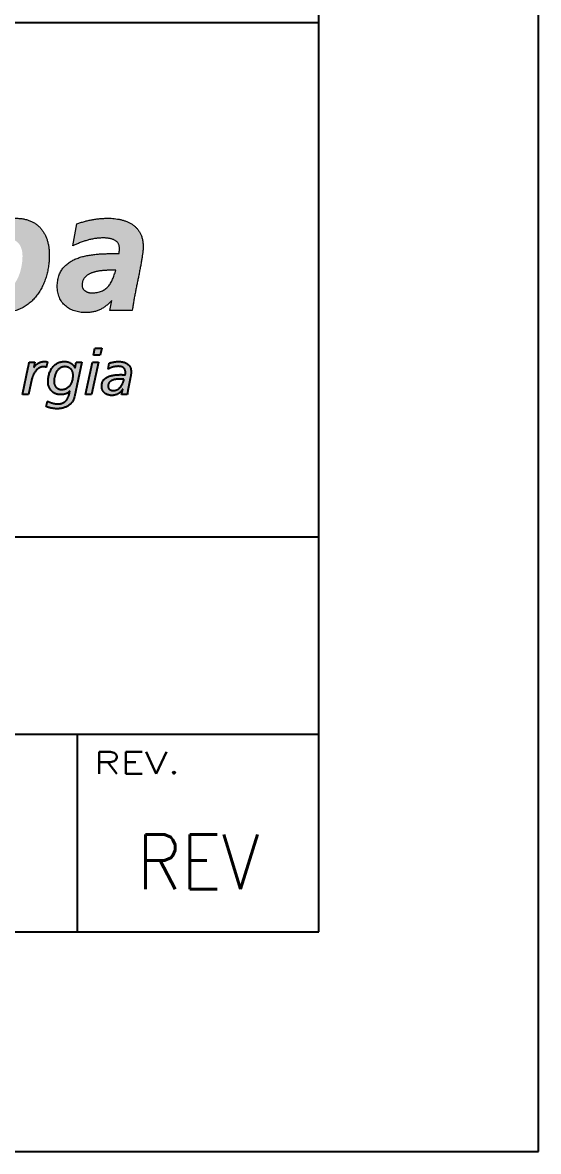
# Model space of a CAD drawing. Header units: millimetres. Extents: x 0 to 420, y 0 to 297.
# Drawn here: x 396.5 to 420, y 0 to 51.4 of the extents above; entities that cross this region are included whole.
import ezdxf
from ezdxf.enums import TextEntityAlignment as Align

# ---------------------------------------------------------------- set-up
doc = ezdxf.new("R2010")
doc.units = ezdxf.units.MM
doc.layers.add('1', color=7, linetype='Continuous')
doc.styles.add('R100', font='romans', dxfattribs={"width": 1.5, "height": 100})
doc.styles.add('R2_5', font='romans.shx', dxfattribs={"width": 0.9, "height": 2.5})
doc.styles.add('ROMANS', font='romans.shx')

msp = doc.modelspace()

# ---------------------------------------------------------------- hatches: boundary and pattern name
at = {"layer": '1', "linetype": 'Continuous', "lineweight": 0}
h = msp.add_hatch(color=156, dxfattribs=at)
h.dxf.hatch_style = 1
edge = h.paths.add_edge_path(flags=16)
edge.add_spline(control_points=[(395.874, 41.577), (395.823, 41.576), (395.733, 41.574), (395.61, 41.541), (395.505, 41.496), (395.407, 41.434), (395.316, 41.358), (395.232, 41.27), (395.155, 41.171), (395.085, 41.063), (395.023, 40.946), (394.968, 40.823), (394.921, 40.695), (394.883, 40.564), (394.852, 40.43), (394.83, 40.296), (394.816, 40.162), (394.812, 40.042), (394.814, 39.938), (394.82, 39.849), (394.831, 39.764), (394.845, 39.684), (394.865, 39.608), (394.889, 39.536), (394.918, 39.47), (394.952, 39.41), (394.991, 39.355), (395.035, 39.307), (395.085, 39.265), (395.141, 39.23), (395.203, 39.202), (395.27, 39.182), (395.343, 39.17), (395.441, 39.165), (395.56, 39.175), (395.692, 39.208), (395.813, 39.261), (395.922, 39.331), (396.02, 39.417), (396.108, 39.516), (396.185, 39.627), (396.253, 39.746), (396.311, 39.873), (396.361, 40.005), (396.402, 40.14), (396.434, 40.277), (396.459, 40.413), (396.477, 40.546), (396.487, 40.675), (396.491, 40.788), (396.488, 40.884), (396.48, 40.965), (396.467, 41.043), (396.448, 41.116), (396.425, 41.185), (396.396, 41.249), (396.362, 41.308), (396.323, 41.362), (396.279, 41.411), (396.23, 41.454), (396.176, 41.491), (396.117, 41.522), (396.054, 41.546), (395.973, 41.567), (395.912, 41.573), (395.874, 41.577)], knot_values=[0, 0, 0, 0, 0.153916, 0.26735, 0.380574, 0.495451, 0.613315, 0.734735, 0.86, 0.988894, 1.12107, 1.255795, 1.392362, 1.529829, 1.667334, 1.803843, 1.938417, 2.070066, 2.162599, 2.251607, 2.337075, 2.418929, 2.497279, 2.572202, 2.643979, 2.713043, 2.779829, 2.845173, 2.909902, 2.975088, 3.041826, 3.111413, 3.184967, 3.263664, 3.406112, 3.540599, 3.670737, 3.799479, 3.929001, 4.060704, 4.195201, 4.332562, 4.472234, 4.61348, 4.755197, 4.896128, 5.034824, 5.169823, 5.299517, 5.422284, 5.50713, 5.588645, 5.666947, 5.74229, 5.814809, 5.884898, 5.9529, 6.019267, 6.08457, 6.149398, 6.214481, 6.280515, 6.348284, 6.41852, 6.53158, 6.53158, 6.53158, 6.53158], degree=3, periodic=0)
edge = h.paths.add_edge_path()
edge.add_line((394.51, 38.697), (394.453, 38.78))
edge.add_line((394.453, 38.78), (394.352, 38.315))
edge.add_line((394.352, 38.315), (393.234, 38.315))
edge.add_line((393.234, 38.315), (394.491, 44.241))
edge.add_line((394.491, 44.241), (395.695, 44.241))
edge.add_spline(control_points=[(395.695, 44.241), (395.664, 44.108), (395.607, 43.859), (395.526, 43.512), (395.458, 43.214), (395.4, 42.963), (395.352, 42.755), (395.312, 42.584), (395.281, 42.449), (395.257, 42.343), (395.239, 42.265), (395.226, 42.209), (395.217, 42.174), (395.212, 42.151), (395.211, 42.144), (395.21, 42.142)], knot_values=[0, 0, 0, 0, 0.08349, 0.155702, 0.217462, 0.269577, 0.312864, 0.348122, 0.376177, 0.397826, 0.413901, 0.425191, 0.432522, 0.436693, 0.438192, 0.438192, 0.438192, 0.438192], degree=3, periodic=0)
edge.add_spline(control_points=[(395.21, 42.142), (395.226, 42.155), (395.257, 42.183), (395.307, 42.222), (395.358, 42.26), (395.411, 42.295), (395.466, 42.329), (395.523, 42.36), (395.581, 42.389), (395.641, 42.416), (395.703, 42.44), (395.766, 42.461), (395.832, 42.479), (395.898, 42.494), (395.967, 42.506), (396.038, 42.515), (396.11, 42.52), (396.221, 42.523), (396.368, 42.516), (396.544, 42.493), (396.708, 42.453), (396.859, 42.398), (396.998, 42.33), (397.124, 42.247), (397.238, 42.152), (397.339, 42.045), (397.428, 41.926), (397.504, 41.797), (397.569, 41.658), (397.622, 41.509), (397.662, 41.352), (397.691, 41.188), (397.708, 41.016), (397.714, 40.82), (397.706, 40.602), (397.682, 40.365), (397.641, 40.13), (397.583, 39.899), (397.509, 39.675), (397.418, 39.458), (397.311, 39.252), (397.186, 39.058), (397.045, 38.879), (396.886, 38.716), (396.71, 38.573), (396.517, 38.45), (396.306, 38.351), (396.077, 38.278), (395.832, 38.233), (395.629, 38.222), (395.478, 38.224), (395.386, 38.227), (395.299, 38.234), (395.216, 38.244), (395.138, 38.258), (395.064, 38.276), (394.993, 38.299), (394.926, 38.327), (394.861, 38.36), (394.799, 38.4), (394.738, 38.445), (394.679, 38.498), (394.622, 38.557), (394.565, 38.624), (394.529, 38.672), (394.51, 38.697)], knot_values=[0.000008, 0.000008, 0.000008, 0.000008, 0.012795, 0.025652, 0.038564, 0.051551, 0.064596, 0.077732, 0.090954, 0.104291, 0.117738, 0.131335, 0.145095, 0.159049, 0.173211, 0.187634, 0.202328, 0.217341, 0.255614, 0.291617, 0.325676, 0.358159, 0.389429, 0.419862, 0.44982, 0.479644, 0.509638, 0.540062, 0.57115, 0.603066, 0.635958, 0.669925, 0.705036, 0.741327, 0.789447, 0.837844, 0.886326, 0.934695, 0.982808, 1.03052, 1.077758, 1.124504, 1.170809, 1.216818, 1.262775, 1.309039, 1.356086, 1.40449, 1.454931, 1.508136, 1.528027, 1.546779, 1.564514, 1.581342, 1.597411, 1.612861, 1.627876, 1.642635, 1.657368, 1.672273, 1.687587, 1.703512, 1.720272, 1.738057, 1.757054, 1.757054, 1.757054, 1.757054], degree=3, periodic=0)
h = msp.add_hatch(color=156, dxfattribs=at)
h.dxf.hatch_style = 1
edge = h.paths.add_edge_path()
edge.add_spline(control_points=[(400.888, 40.91), (400.889, 40.916), (400.891, 40.927), (400.894, 40.943), (400.896, 40.96), (400.898, 40.977), (400.899, 40.993), (400.901, 41.01), (400.902, 41.027), (400.903, 41.044), (400.903, 41.061), (400.904, 41.077), (400.904, 41.094), (400.904, 41.111), (400.904, 41.128), (400.904, 41.145), (400.904, 41.161), (400.905, 41.192), (400.902, 41.236), (400.89, 41.291), (400.871, 41.341), (400.845, 41.386), (400.812, 41.427), (400.774, 41.464), (400.73, 41.496), (400.682, 41.524), (400.629, 41.549), (400.572, 41.569), (400.513, 41.587), (400.45, 41.6), (400.385, 41.611), (400.318, 41.618), (400.25, 41.622), (400.172, 41.624), (400.086, 41.622), (399.992, 41.617), (399.899, 41.609), (399.809, 41.598), (399.72, 41.584), (399.633, 41.567), (399.547, 41.548), (399.461, 41.525), (399.376, 41.5), (399.292, 41.473), (399.208, 41.443), (399.124, 41.411), (399.04, 41.377), (398.955, 41.341), (398.899, 41.316), (398.87, 41.303)], knot_values=[0, 0, 0, 0, 0.016728, 0.033498, 0.050255, 0.067054, 0.083819, 0.10062, 0.117424, 0.134236, 0.151037, 0.167834, 0.184627, 0.201477, 0.218248, 0.235038, 0.25179, 0.268561, 0.327515, 0.382898, 0.435923, 0.487846, 0.539688, 0.592325, 0.646364, 0.702245, 0.760215, 0.820274, 0.882441, 0.946526, 1.012341, 1.079598, 1.14798, 1.21713, 1.313471, 1.407657, 1.500036, 1.590934, 1.680712, 1.769643, 1.858064, 1.946182, 2.03442, 2.122916, 2.211985, 2.301816, 2.392681, 2.484771, 2.57828, 2.57828, 2.57828, 2.57828], degree=3, periodic=0)
edge.add_line((398.87, 41.303), (398.784, 41.263))
edge.add_line((398.784, 41.263), (398.962, 42.265))
edge.add_spline(control_points=[(398.962, 42.265), (398.991, 42.275), (399.049, 42.295), (399.136, 42.323), (399.223, 42.35), (399.31, 42.375), (399.396, 42.397), (399.483, 42.419), (399.57, 42.438), (399.657, 42.455), (399.744, 42.471), (399.832, 42.484), (399.921, 42.495), (400.01, 42.505), (400.099, 42.512), (400.19, 42.518), (400.282, 42.521), (400.393, 42.522), (400.525, 42.519), (400.674, 42.508), (400.821, 42.489), (400.965, 42.461), (401.104, 42.423), (401.238, 42.376), (401.365, 42.318), (401.484, 42.249), (401.593, 42.168), (401.692, 42.074), (401.779, 41.968), (401.853, 41.847), (401.912, 41.712), (401.956, 41.563), (401.982, 41.399), (401.989, 41.266), (401.987, 41.168), (401.983, 41.108), (401.978, 41.042), (401.97, 40.972), (401.961, 40.897), (401.95, 40.818), (401.938, 40.735), (401.924, 40.649), (401.909, 40.559), (401.892, 40.467), (401.875, 40.372), (401.857, 40.275), (401.838, 40.176), (401.819, 40.076), (401.799, 39.974), (401.779, 39.875), (401.759, 39.777), (401.74, 39.681), (401.72, 39.584), (401.7, 39.487), (401.68, 39.39), (401.66, 39.292), (401.641, 39.195), (401.622, 39.097), (401.603, 38.999), (401.585, 38.901), (401.567, 38.803), (401.551, 38.705), (401.535, 38.607), (401.52, 38.51), (401.511, 38.445), (401.506, 38.412)], knot_values=[0, 0, 0, 0, 0.092402, 0.183966, 0.274737, 0.364914, 0.454487, 0.543674, 0.632592, 0.721354, 0.810037, 0.898906, 0.98801, 1.077559, 1.167622, 1.258393, 1.35003, 1.442664, 1.593355, 1.743379, 1.891997, 2.038629, 2.182809, 2.32442, 2.463455, 2.60034, 2.735778, 2.870995, 3.00762, 3.147636, 3.29347, 3.447698, 3.612988, 3.791997, 3.846524, 3.90675, 3.972416, 4.043179, 4.118733, 4.19867, 4.28268, 4.370365, 4.461439, 4.555468, 4.652118, 4.750957, 4.851709, 4.953917, 5.057245, 5.161317, 5.258909, 5.356988, 5.455565, 5.554495, 5.653733, 5.753243, 5.852883, 5.952641, 6.052361, 6.152052, 6.251569, 6.350896, 6.449914, 6.548604, 6.646848, 6.646848, 6.646848, 6.646848], degree=3, periodic=0)
edge.add_line((401.506, 38.412), (401.494, 38.315))
edge.add_line((401.494, 38.315), (400.474, 38.315))
edge.add_line((400.474, 38.315), (400.555, 38.771))
edge.add_spline(control_points=[(400.555, 38.771), (400.535, 38.75), (400.496, 38.708), (400.434, 38.648), (400.372, 38.592), (400.309, 38.539), (400.244, 38.49), (400.177, 38.445), (400.109, 38.403), (400.038, 38.366), (399.965, 38.333), (399.889, 38.304), (399.81, 38.279), (399.729, 38.259), (399.645, 38.243), (399.557, 38.231), (399.465, 38.224), (399.357, 38.222), (399.235, 38.226), (399.102, 38.241), (398.975, 38.265), (398.854, 38.299), (398.74, 38.343), (398.632, 38.396), (398.533, 38.459), (398.441, 38.531), (398.359, 38.613), (398.286, 38.703), (398.222, 38.802), (398.169, 38.911), (398.127, 39.028), (398.097, 39.154), (398.078, 39.288), (398.071, 39.463), (398.085, 39.667), (398.136, 39.888), (398.218, 40.082), (398.328, 40.25), (398.463, 40.393), (398.617, 40.513), (398.789, 40.613), (398.974, 40.695), (399.17, 40.76), (399.374, 40.811), (399.582, 40.849), (399.791, 40.876), (399.998, 40.894), (400.2, 40.905), (400.333, 40.908), (400.398, 40.909)], knot_values=[0, 0, 0, 0, 0.087342, 0.172808, 0.256619, 0.339007, 0.420243, 0.500656, 0.580604, 0.660412, 0.740531, 0.821374, 0.90341, 0.987081, 1.072862, 1.161231, 1.252652, 1.347535, 1.485452, 1.618914, 1.748259, 1.873756, 1.995961, 2.115305, 2.232518, 2.348305, 2.463623, 2.579382, 2.69668, 2.816609, 2.940411, 3.069169, 3.20408, 3.346231, 3.593108, 3.816538, 4.023687, 4.221392, 4.415356, 4.609911, 4.807667, 5.009884, 5.216436, 5.426501, 5.638423, 5.85011, 6.059075, 6.262669, 6.457946, 6.457946, 6.457946, 6.457946], degree=3, periodic=0)
edge.add_line((400.398, 40.909), (400.582, 40.91))
edge.add_line((400.582, 40.91), (400.888, 40.91))
edge = h.paths.add_edge_path(flags=16)
edge.add_spline(control_points=[(400.467, 40.151), (400.451, 40.15), (400.419, 40.15), (400.37, 40.149), (400.32, 40.148), (400.268, 40.146), (400.216, 40.143), (400.163, 40.139), (400.109, 40.134), (400.056, 40.127), (400.002, 40.12), (399.948, 40.112), (399.894, 40.102), (399.841, 40.09), (399.789, 40.078), (399.737, 40.063), (399.687, 40.047), (399.654, 40.035), (399.638, 40.029)], knot_values=[0, 0, 0, 0, 0.047486, 0.096489, 0.146825, 0.19831, 0.25077, 0.303985, 0.357789, 0.412011, 0.466519, 0.52109, 0.575623, 0.629911, 0.683903, 0.737393, 0.790315, 0.842522, 0.842522, 0.842522, 0.842522], degree=3, periodic=0)
edge.add_spline(control_points=[(399.638, 40.029), (399.622, 40.023), (399.591, 40.01), (399.546, 39.989), (399.503, 39.966), (399.462, 39.942), (399.424, 39.915), (399.388, 39.886), (399.355, 39.855), (399.325, 39.822), (399.298, 39.786), (399.274, 39.748), (399.253, 39.708), (399.235, 39.665), (399.222, 39.619), (399.212, 39.571), (399.206, 39.519), (399.204, 39.471), (399.206, 39.427), (399.213, 39.389), (399.224, 39.354), (399.24, 39.321), (399.259, 39.29), (399.282, 39.261), (399.308, 39.235), (399.338, 39.212), (399.37, 39.191), (399.405, 39.173), (399.443, 39.157), (399.482, 39.144), (399.524, 39.134), (399.567, 39.127), (399.612, 39.122), (399.683, 39.12), (399.777, 39.125), (399.891, 39.139), (399.995, 39.163), (400.09, 39.197), (400.178, 39.239), (400.257, 39.289), (400.329, 39.347), (400.394, 39.413), (400.453, 39.486), (400.506, 39.565), (400.554, 39.65), (400.598, 39.74), (400.637, 39.836), (400.673, 39.937), (400.695, 40.006), (400.705, 40.041)], knot_values=[0, 0, 0, 0, 0.05072, 0.1003, 0.148861, 0.196375, 0.24303, 0.288848, 0.33406, 0.378821, 0.423504, 0.468321, 0.513663, 0.559877, 0.607432, 0.656655, 0.708047, 0.761981, 0.801673, 0.83982, 0.876843, 0.913301, 0.949502, 0.985904, 1.022755, 1.060331, 1.0987, 1.13813, 1.178581, 1.220207, 1.262865, 1.306667, 1.351544, 1.397466, 1.520331, 1.63421, 1.740554, 1.840964, 1.937018, 2.03031, 2.122266, 2.214206, 2.30719, 2.402116, 2.499562, 2.600028, 2.703655, 2.810648, 2.92091, 2.92091, 2.92091, 2.92091], degree=3, periodic=0)
edge.add_line((400.705, 40.041), (400.737, 40.151))
edge.add_line((400.737, 40.151), (400.467, 40.151))
h = msp.add_hatch(color=256, dxfattribs=at)
h.dxf.hatch_style = 1
h.paths.add_polyline_path([(400.099, 36.597), (399.793, 36.597), (399.729, 36.29), (400.036, 36.29)])
h.paths.add_polyline_path([(399.361, 34.484), (399.633, 34.484), (399.946, 35.96), (399.674, 35.96)])
h = msp.add_hatch(color=256, dxfattribs=at)
h.dxf.hatch_style = 1
edge = h.paths.add_edge_path()
edge.add_line((396.921, 35.21), (396.93, 35.246))
edge.add_spline(control_points=[(396.93, 35.246), (396.933, 35.26), (396.941, 35.287), (396.956, 35.33), (396.974, 35.374), (396.995, 35.419), (397.019, 35.464), (397.047, 35.509), (397.078, 35.553), (397.113, 35.594), (397.151, 35.633), (397.193, 35.668), (397.239, 35.699), (397.288, 35.724), (397.342, 35.743), (397.399, 35.755), (397.44, 35.758), (397.464, 35.757), (397.468, 35.757), (397.473, 35.756), (397.479, 35.756), (397.485, 35.755), (397.491, 35.754), (397.498, 35.752), (397.506, 35.75), (397.513, 35.749), (397.521, 35.746), (397.53, 35.744), (397.538, 35.741), (397.547, 35.739), (397.556, 35.735), (397.566, 35.732), (397.572, 35.73), (397.575, 35.728)], knot_values=[0, 0, 0, 0, 0.008402, 0.017517, 0.027211, 0.037371, 0.047881, 0.058638, 0.069555, 0.080562, 0.091614, 0.102696, 0.113828, 0.125074, 0.136537, 0.148377, 0.160803, 0.161622, 0.162557, 0.163598, 0.164742, 0.165977, 0.167318, 0.168744, 0.170267, 0.17186, 0.173546, 0.175302, 0.177146, 0.179047, 0.181023, 0.18306, 0.185169, 0.185169, 0.185169, 0.185169], degree=3, periodic=0)
edge.add_line((397.575, 35.728), (397.636, 35.969))
edge.add_line((397.636, 35.969), (397.626, 35.972))
edge.add_spline(control_points=[(397.626, 35.972), (397.623, 35.973), (397.617, 35.976), (397.608, 35.979), (397.598, 35.981), (397.589, 35.984), (397.581, 35.986), (397.572, 35.988), (397.564, 35.989), (397.556, 35.991), (397.549, 35.992), (397.542, 35.993), (397.535, 35.994), (397.528, 35.994), (397.522, 35.994), (397.517, 35.995), (397.498, 35.995), (397.465, 35.994), (397.42, 35.989), (397.377, 35.982), (397.337, 35.973), (397.298, 35.961), (397.262, 35.947), (397.228, 35.931), (397.196, 35.913), (397.166, 35.893), (397.137, 35.872), (397.111, 35.85), (397.087, 35.827), (397.064, 35.802), (397.044, 35.777), (397.025, 35.752), (397.014, 35.734), (397.008, 35.726)], knot_values=[0, 0, 0, 0, 0.002054, 0.004059, 0.005996, 0.00788, 0.0097, 0.011458, 0.013143, 0.01477, 0.016311, 0.017785, 0.01917, 0.020482, 0.021701, 0.022836, 0.023871, 0.033467, 0.042636, 0.051431, 0.059884, 0.068043, 0.07594, 0.083606, 0.091071, 0.098359, 0.105488, 0.112474, 0.119321, 0.12604, 0.132626, 0.139081, 0.145401, 0.145401, 0.145401, 0.145401], degree=3, periodic=0)
edge.add_line((397.008, 35.726), (397.002, 35.726))
edge.add_line((397.002, 35.726), (397.049, 35.96))
edge.add_line((397.049, 35.96), (396.794, 35.96))
edge.add_line((396.794, 35.96), (396.791, 35.944))
edge.add_spline(control_points=[(396.791, 35.944), (396.791, 35.938), (396.789, 35.928), (396.787, 35.912), (396.784, 35.897), (396.782, 35.881), (396.779, 35.866), (396.776, 35.852), (396.774, 35.837), (396.771, 35.823), (396.768, 35.81), (396.765, 35.796), (396.763, 35.783), (396.76, 35.77), (396.758, 35.758), (396.755, 35.746), (396.754, 35.738), (396.753, 35.734)], knot_values=[0, 0, 0, 0, 0.003283, 0.006519, 0.009715, 0.012855, 0.015946, 0.01898, 0.021963, 0.024879, 0.027731, 0.030513, 0.03323, 0.035868, 0.038433, 0.040917, 0.043325, 0.043325, 0.043325, 0.043325], degree=3, periodic=0)
edge.add_line((396.753, 35.734), (396.496, 34.484))
edge.add_line((396.496, 34.484), (396.768, 34.484))
edge.add_line((396.768, 34.484), (396.921, 35.21))
h = msp.add_hatch(color=256, dxfattribs=at)
h.dxf.hatch_style = 1
edge = h.paths.add_edge_path()
edge.add_line((399.19, 35.96), (398.939, 35.96))
edge.add_line((398.939, 35.96), (398.886, 35.699))
edge.add_line((398.886, 35.699), (398.881, 35.699))
edge.add_line((398.881, 35.699), (398.864, 35.737))
edge.add_spline(control_points=[(398.864, 35.737), (398.857, 35.749), (398.845, 35.772), (398.823, 35.804), (398.798, 35.834), (398.772, 35.861), (398.744, 35.885), (398.714, 35.907), (398.683, 35.926), (398.65, 35.942), (398.616, 35.957), (398.581, 35.969), (398.545, 35.978), (398.509, 35.986), (398.472, 35.991), (398.435, 35.994), (398.384, 35.995), (398.319, 35.993), (398.243, 35.981), (398.17, 35.96), (398.101, 35.931), (398.035, 35.895), (397.974, 35.85), (397.917, 35.799), (397.864, 35.741), (397.817, 35.677), (397.775, 35.606), (397.739, 35.53), (397.708, 35.448), (397.684, 35.361), (397.666, 35.269), (397.656, 35.173), (397.652, 35.084), (397.655, 35.005), (397.665, 34.939), (397.68, 34.877), (397.701, 34.82), (397.727, 34.767), (397.758, 34.718), (397.792, 34.674), (397.83, 34.634), (397.871, 34.599), (397.914, 34.568), (397.96, 34.543), (398.007, 34.521), (398.055, 34.505), (398.105, 34.493), (398.154, 34.485), (398.201, 34.483), (398.246, 34.484), (398.286, 34.486), (398.324, 34.49), (398.359, 34.494), (398.392, 34.501), (398.423, 34.508), (398.452, 34.517), (398.478, 34.527), (398.504, 34.538), (398.527, 34.551), (398.549, 34.565), (398.57, 34.58), (398.59, 34.596), (398.609, 34.614), (398.626, 34.632), (398.638, 34.645), (398.643, 34.652)], knot_values=[0, 0, 0, 0, 0.00813, 0.016046, 0.023783, 0.031405, 0.038937, 0.046424, 0.053879, 0.061345, 0.068815, 0.076311, 0.083831, 0.091385, 0.098961, 0.106562, 0.114167, 0.130143, 0.145723, 0.161053, 0.17626, 0.191472, 0.206798, 0.222336, 0.238174, 0.254384, 0.271037, 0.288185, 0.305886, 0.324183, 0.343129, 0.362757, 0.383121, 0.397377, 0.410901, 0.423799, 0.436186, 0.44814, 0.459759, 0.471097, 0.482219, 0.493149, 0.50393, 0.514576, 0.525101, 0.535488, 0.545755, 0.555893, 0.565893, 0.574646, 0.58285, 0.590541, 0.59777, 0.60457, 0.611001, 0.617102, 0.622925, 0.628519, 0.633935, 0.639222, 0.644432, 0.649597, 0.654771, 0.65998, 0.665261, 0.665261, 0.665261, 0.665261], degree=3, periodic=0)
edge.add_line((398.643, 34.652), (398.649, 34.652))
edge.add_line((398.649, 34.652), (398.612, 34.492))
edge.add_line((398.612, 34.492), (398.6, 34.45))
edge.add_spline(control_points=[(398.6, 34.45), (398.596, 34.436), (398.587, 34.408), (398.571, 34.368), (398.552, 34.328), (398.531, 34.291), (398.507, 34.255), (398.48, 34.222), (398.451, 34.19), (398.418, 34.162), (398.382, 34.136), (398.343, 34.114), (398.301, 34.095), (398.255, 34.08), (398.205, 34.069), (398.152, 34.063), (398.105, 34.061), (398.066, 34.062), (398.036, 34.064), (398.006, 34.067), (397.976, 34.071), (397.945, 34.077), (397.914, 34.083), (397.883, 34.091), (397.853, 34.099), (397.822, 34.108), (397.792, 34.118), (397.763, 34.129), (397.734, 34.14), (397.705, 34.152), (397.677, 34.165), (397.651, 34.178), (397.633, 34.187), (397.624, 34.191)], knot_values=[0, 0, 0, 0, 0.008919, 0.017781, 0.02659, 0.035345, 0.044054, 0.05275, 0.061463, 0.070243, 0.079156, 0.088272, 0.097679, 0.10747, 0.117735, 0.128589, 0.140118, 0.146131, 0.152247, 0.158454, 0.164733, 0.171088, 0.177485, 0.183924, 0.190376, 0.196841, 0.203281, 0.209692, 0.216039, 0.222324, 0.228514, 0.234594, 0.240532, 0.240532, 0.240532, 0.240532], degree=3, periodic=0)
edge.add_line((397.624, 34.191), (397.564, 33.948))
edge.add_line((397.564, 33.948), (397.595, 33.934))
edge.add_spline(control_points=[(397.595, 33.934), (397.606, 33.929), (397.628, 33.92), (397.662, 33.908), (397.696, 33.897), (397.732, 33.887), (397.767, 33.879), (397.802, 33.871), (397.837, 33.864), (397.871, 33.858), (397.903, 33.854), (397.935, 33.85), (397.964, 33.846), (397.992, 33.844), (398.016, 33.842), (398.039, 33.841), (398.08, 33.841), (398.14, 33.843), (398.219, 33.851), (398.294, 33.864), (398.365, 33.882), (398.431, 33.905), (398.492, 33.932), (398.549, 33.963), (398.602, 33.998), (398.65, 34.036), (398.693, 34.078), (398.732, 34.122), (398.765, 34.169), (398.795, 34.218), (398.819, 34.269), (398.838, 34.322), (398.847, 34.358), (398.852, 34.377)], knot_values=[0, 0, 0, 0, 0.00719, 0.014508, 0.021918, 0.029355, 0.036777, 0.04412, 0.051337, 0.058345, 0.065096, 0.071525, 0.077576, 0.083171, 0.088262, 0.092774, 0.096648, 0.113548, 0.129662, 0.145057, 0.159804, 0.173958, 0.187593, 0.200766, 0.21354, 0.225968, 0.238114, 0.250018, 0.26174, 0.273318, 0.284799, 0.296223, 0.307618, 0.307618, 0.307618, 0.307618], degree=3, periodic=0)
edge.add_line((398.852, 34.377), (399.19, 35.96))
edge = h.paths.add_edge_path(flags=16)
edge.add_spline(control_points=[(398.273, 34.704), (398.288, 34.704), (398.318, 34.705), (398.363, 34.712), (398.408, 34.723), (398.453, 34.74), (398.496, 34.761), (398.538, 34.787), (398.578, 34.819), (398.616, 34.857), (398.651, 34.9), (398.683, 34.949), (398.711, 35.004), (398.735, 35.065), (398.754, 35.133), (398.769, 35.207), (398.777, 35.287), (398.78, 35.357), (398.778, 35.413), (398.774, 35.453), (398.766, 35.491), (398.756, 35.528), (398.743, 35.563), (398.726, 35.597), (398.707, 35.628), (398.685, 35.656), (398.66, 35.683), (398.633, 35.706), (398.602, 35.726), (398.569, 35.744), (398.534, 35.757), (398.495, 35.767), (398.454, 35.773), (398.407, 35.776), (398.355, 35.772), (398.301, 35.758), (398.251, 35.737), (398.204, 35.708), (398.162, 35.673), (398.124, 35.633), (398.089, 35.588), (398.058, 35.538), (398.031, 35.486), (398.007, 35.431), (397.987, 35.374), (397.971, 35.316), (397.959, 35.258), (397.95, 35.2), (397.944, 35.144), (397.942, 35.095), (397.944, 35.052), (397.947, 35.017), (397.953, 34.981), (397.962, 34.947), (397.973, 34.913), (397.987, 34.882), (398.004, 34.851), (398.023, 34.823), (398.044, 34.797), (398.069, 34.774), (398.096, 34.753), (398.126, 34.736), (398.159, 34.722), (398.194, 34.711), (398.233, 34.705), (398.259, 34.704), (398.273, 34.704)], knot_values=[0, 0, 0, 0, 0.009114, 0.018387, 0.027814, 0.037423, 0.047239, 0.057309, 0.067695, 0.078463, 0.089705, 0.10152, 0.114018, 0.127311, 0.141531, 0.15679, 0.173226, 0.19095, 0.199251, 0.20737, 0.215322, 0.22311, 0.230763, 0.238274, 0.245687, 0.25302, 0.260333, 0.267654, 0.275052, 0.282576, 0.290312, 0.298323, 0.306689, 0.315487, 0.327173, 0.338372, 0.349355, 0.360327, 0.371429, 0.382754, 0.394332, 0.406166, 0.418209, 0.430399, 0.442662, 0.454901, 0.467014, 0.478892, 0.490421, 0.501502, 0.508876, 0.516222, 0.523508, 0.530732, 0.537867, 0.54492, 0.551885, 0.55879, 0.565639, 0.572487, 0.579381, 0.586391, 0.593581, 0.601059, 0.608912, 0.617247, 0.617247, 0.617247, 0.617247], degree=3, periodic=0)
h = msp.add_hatch(color=256, dxfattribs=at)
h.dxf.hatch_style = 1
edge = h.paths.add_edge_path()
edge.add_spline(control_points=[(401.267, 34.533), (401.27, 34.549), (401.275, 34.582), (401.283, 34.632), (401.292, 34.682), (401.301, 34.732), (401.311, 34.782), (401.32, 34.833), (401.33, 34.884), (401.34, 34.935), (401.351, 34.986), (401.361, 35.037), (401.372, 35.088), (401.382, 35.14), (401.393, 35.191), (401.403, 35.243), (401.411, 35.282), (401.416, 35.308), (401.419, 35.322), (401.421, 35.336), (401.424, 35.35), (401.426, 35.365), (401.428, 35.38), (401.43, 35.396), (401.432, 35.411), (401.434, 35.426), (401.435, 35.441), (401.436, 35.456), (401.438, 35.471), (401.438, 35.485), (401.439, 35.499), (401.439, 35.513), (401.44, 35.543), (401.438, 35.588), (401.428, 35.646), (401.413, 35.7), (401.391, 35.748), (401.365, 35.791), (401.334, 35.83), (401.299, 35.864), (401.259, 35.894), (401.217, 35.919), (401.171, 35.94), (401.122, 35.958), (401.072, 35.972), (401.019, 35.982), (400.965, 35.99), (400.91, 35.994), (400.866, 35.995), (400.834, 35.994), (400.811, 35.993), (400.788, 35.992), (400.763, 35.989), (400.738, 35.986), (400.712, 35.982), (400.685, 35.978), (400.658, 35.973), (400.63, 35.968), (400.603, 35.962), (400.575, 35.956), (400.548, 35.95), (400.521, 35.943), (400.495, 35.935), (400.469, 35.928), (400.452, 35.922), (400.444, 35.919)], knot_values=[0, 0, 0, 0, 0.010157, 0.020386, 0.030686, 0.041055, 0.051471, 0.061945, 0.072465, 0.083033, 0.093631, 0.104261, 0.114915, 0.125588, 0.136272, 0.146966, 0.157654, 0.160415, 0.163276, 0.166225, 0.169242, 0.17232, 0.175429, 0.178566, 0.1817, 0.184832, 0.187934, 0.190997, 0.193993, 0.196924, 0.199754, 0.202483, 0.205082, 0.218009, 0.229976, 0.241182, 0.2518, 0.262036, 0.272032, 0.28195, 0.291889, 0.301961, 0.312203, 0.322656, 0.333323, 0.344208, 0.355274, 0.366492, 0.377814, 0.382059, 0.386584, 0.391373, 0.396386, 0.401603, 0.406986, 0.412506, 0.418126, 0.423825, 0.429564, 0.435309, 0.44103, 0.446703, 0.452286, 0.45775, 0.463067, 0.463067, 0.463067, 0.463067], degree=3, periodic=0)
edge.add_line((400.444, 35.919), (400.395, 35.65))
edge.add_line((400.395, 35.65), (400.418, 35.664))
edge.add_spline(control_points=[(400.418, 35.664), (400.426, 35.668), (400.442, 35.677), (400.468, 35.689), (400.494, 35.7), (400.521, 35.711), (400.549, 35.722), (400.577, 35.731), (400.606, 35.74), (400.636, 35.748), (400.665, 35.755), (400.695, 35.761), (400.725, 35.766), (400.756, 35.77), (400.786, 35.773), (400.816, 35.774), (400.848, 35.775), (400.882, 35.774), (400.918, 35.771), (400.951, 35.766), (400.983, 35.759), (401.013, 35.75), (401.041, 35.739), (401.067, 35.725), (401.091, 35.708), (401.112, 35.689), (401.131, 35.668), (401.147, 35.644), (401.161, 35.617), (401.171, 35.587), (401.179, 35.555), (401.184, 35.52), (401.185, 35.493), (401.185, 35.476), (401.185, 35.47), (401.184, 35.463), (401.183, 35.457), (401.183, 35.451), (401.182, 35.445), (401.181, 35.439), (401.18, 35.433), (401.179, 35.427), (401.177, 35.421), (401.176, 35.415), (401.175, 35.409), (401.174, 35.404), (401.173, 35.398), (401.171, 35.393), (401.171, 35.383), (401.157, 35.389), (401.145, 35.388), (401.132, 35.389), (401.12, 35.389), (401.107, 35.39), (401.094, 35.391), (401.081, 35.392), (401.069, 35.392), (401.056, 35.393), (401.044, 35.394), (401.031, 35.394), (401.019, 35.395), (401.008, 35.395), (400.996, 35.395), (400.985, 35.395), (400.947, 35.396), (400.883, 35.395), (400.795, 35.39), (400.71, 35.383), (400.629, 35.371), (400.552, 35.356), (400.48, 35.337), (400.413, 35.314), (400.351, 35.285), (400.295, 35.252), (400.245, 35.213), (400.201, 35.169), (400.165, 35.119), (400.136, 35.062), (400.115, 35), (400.102, 34.931), (400.098, 34.865), (400.101, 34.808), (400.108, 34.76), (400.12, 34.717), (400.137, 34.676), (400.158, 34.639), (400.182, 34.605), (400.21, 34.575), (400.241, 34.548), (400.276, 34.525), (400.312, 34.504), (400.351, 34.487), (400.392, 34.473), (400.435, 34.462), (400.48, 34.455), (400.525, 34.45), (400.568, 34.448), (400.608, 34.45), (400.645, 34.453), (400.681, 34.459), (400.716, 34.468), (400.751, 34.478), (400.785, 34.491), (400.819, 34.506), (400.851, 34.523), (400.882, 34.542), (400.911, 34.563), (400.939, 34.586), (400.966, 34.611), (400.99, 34.638), (401.013, 34.667), (401.034, 34.697), (401.046, 34.719), (401.052, 34.73)], knot_values=[0, 0, 0, 0, 0.005605, 0.011332, 0.017175, 0.023111, 0.029136, 0.035223, 0.041371, 0.04755, 0.053756, 0.059973, 0.066194, 0.072398, 0.078579, 0.084724, 0.090823, 0.098286, 0.105465, 0.11235, 0.118967, 0.125319, 0.13146, 0.137406, 0.143233, 0.148978, 0.15475, 0.160619, 0.16669, 0.173041, 0.179776, 0.186979, 0.194738, 0.19605, 0.197354, 0.198645, 0.19993, 0.201199, 0.20246, 0.203712, 0.204954, 0.206177, 0.207397, 0.2086, 0.209795, 0.210972, 0.212139, 0.213291, 0.214427, 0.216985, 0.219559, 0.222154, 0.224752, 0.227359, 0.229961, 0.232555, 0.235126, 0.237689, 0.240219, 0.242718, 0.245169, 0.247583, 0.249942, 0.25225, 0.254482, 0.273067, 0.291039, 0.308356, 0.324967, 0.340861, 0.356023, 0.370473, 0.384258, 0.397467, 0.410231, 0.422734, 0.435211, 0.447941, 0.461231, 0.475384, 0.490709, 0.500958, 0.510622, 0.519807, 0.528636, 0.537202, 0.54562, 0.553959, 0.562316, 0.570719, 0.579237, 0.587891, 0.596703, 0.605667, 0.614799, 0.624083, 0.633514, 0.640994, 0.648459, 0.655906, 0.663333, 0.670744, 0.678147, 0.685536, 0.692917, 0.700288, 0.707659, 0.715034, 0.722423, 0.72983, 0.737271, 0.744766, 0.752325, 0.752325, 0.752325, 0.752325], degree=3, periodic=0)
edge.add_line((401.052, 34.73), (401.057, 34.73))
edge.add_line((401.057, 34.73), (401.008, 34.484))
edge.add_line((401.008, 34.484), (401.26, 34.484))
edge.add_line((401.26, 34.484), (401.267, 34.533))
edge = h.paths.add_edge_path(flags=16)
edge.add_line((400.904, 35.193), (401.112, 35.193))
edge.add_line((401.112, 35.193), (401.105, 35.146))
edge.add_spline(control_points=[(401.105, 35.146), (401.101, 35.13), (401.095, 35.099), (401.08, 35.052), (401.063, 35.006), (401.043, 34.961), (401.019, 34.918), (400.993, 34.876), (400.964, 34.837), (400.932, 34.801), (400.897, 34.769), (400.859, 34.74), (400.819, 34.715), (400.776, 34.695), (400.73, 34.68), (400.682, 34.671), (400.641, 34.668), (400.608, 34.67), (400.584, 34.672), (400.561, 34.676), (400.539, 34.682), (400.518, 34.689), (400.498, 34.697), (400.479, 34.708), (400.461, 34.72), (400.445, 34.733), (400.431, 34.748), (400.418, 34.764), (400.408, 34.783), (400.4, 34.802), (400.393, 34.823), (400.39, 34.845), (400.388, 34.877), (400.391, 34.916), (400.401, 34.96), (400.417, 34.999), (400.439, 35.033), (400.466, 35.064), (400.497, 35.09), (400.532, 35.113), (400.569, 35.132), (400.609, 35.149), (400.651, 35.162), (400.693, 35.172), (400.737, 35.18), (400.78, 35.186), (400.822, 35.19), (400.864, 35.193), (400.891, 35.193), (400.904, 35.193)], knot_values=[0, 0, 0, 0, 0.009823, 0.019758, 0.029765, 0.039792, 0.049801, 0.059759, 0.069642, 0.079431, 0.08913, 0.098758, 0.108344, 0.117954, 0.127661, 0.137581, 0.147837, 0.152766, 0.157598, 0.162339, 0.166977, 0.171528, 0.175973, 0.180337, 0.184617, 0.18885, 0.193035, 0.197221, 0.201429, 0.205721, 0.210135, 0.214732, 0.219554, 0.229344, 0.238368, 0.246893, 0.255146, 0.263318, 0.271554, 0.279934, 0.288493, 0.297225, 0.306101, 0.315058, 0.324032, 0.332922, 0.341648, 0.350097, 0.358165, 0.358165, 0.358165, 0.358165], degree=3, periodic=0)

# ---------------------------------------------------------------- linework, layer by layer
at = {"layer": '1', "color": 4}
for p, q in [((420, 0), (420, 297)), ((420, 0), (420, 297)), ((0, 0), (420, 0)), ((0, 0), (420, 0))]:
    msp.add_line(p, q, dxfattribs=at)
at = {"layer": '1', "color": 30, "linetype": 'Continuous'}
for p, q in [((410, 10), (410, 287)), ((410, 10), (410, 287)), ((25, 10), (410, 10)), ((25, 10), (410, 10))]:
    msp.add_line(p, q, dxfattribs=at)
at = {"layer": '1', "color": 30}
msp.add_line((25, 51.438), (410, 51.438), dxfattribs=at)
at = {"layer": '1', "color": 156, "linetype": 'Continuous', "lineweight": 0}
for p, q in [((398.784, 41.263), (398.962, 42.265)), ((398.87, 41.303), (398.784, 41.263)), ((400.398, 40.909), (400.582, 40.91)), ((400.582, 40.91), (400.888, 40.91)), ((400.737, 40.151), (400.467, 40.151)), ((400.705, 40.041), (400.737, 40.151)), ((400.474, 38.315), (400.555, 38.771)), ((401.494, 38.315), (400.474, 38.315)), ((401.506, 38.412), (401.494, 38.315))]:
    msp.add_line(p, q, dxfattribs=at)
at = {"layer": '1'}
for p, q in [((399.729, 36.29), (399.793, 36.597)), ((399.793, 36.597), (400.099, 36.597)), ((400.099, 36.597), (400.036, 36.29)), ((400.036, 36.29), (399.729, 36.29)), ((396.496, 34.484), (396.753, 35.734)), ((396.791, 35.944), (396.794, 35.96)), ((396.794, 35.96), (397.049, 35.96)), ((397.049, 35.96), (397.002, 35.726)), ((397.002, 35.726), (397.008, 35.726)), ((397.636, 35.969), (397.575, 35.728)), ((397.626, 35.972), (397.636, 35.969)), ((399.19, 35.96), (398.852, 34.377)), ((398.864, 35.737), (398.881, 35.699)), ((398.881, 35.699), (398.886, 35.699)), ((398.886, 35.699), (398.939, 35.96)), ((398.939, 35.96), (399.19, 35.96)), ((399.361, 34.484), (399.674, 35.96)), ((399.946, 35.96), (399.633, 34.484)), ((399.674, 35.96), (399.946, 35.96)), ((400.395, 35.65), (400.444, 35.919)), ((400.418, 35.664), (400.395, 35.65)), ((396.921, 35.21), (396.768, 34.484)), ((396.93, 35.246), (396.921, 35.21)), ((401.112, 35.193), (400.904, 35.193)), ((401.105, 35.146), (401.112, 35.193)), ((396.768, 34.484), (396.496, 34.484)), ((398.6, 34.45), (398.612, 34.492)), ((398.612, 34.492), (398.649, 34.652)), ((398.649, 34.652), (398.643, 34.652)), ((399.633, 34.484), (399.361, 34.484)), ((401.008, 34.484), (401.057, 34.73)), ((401.26, 34.484), (401.008, 34.484)), ((401.057, 34.73), (401.052, 34.73)), ((401.267, 34.533), (401.26, 34.484)), ((397.564, 33.948), (397.624, 34.191)), ((397.595, 33.934), (397.564, 33.948))]:
    msp.add_line(p, q, dxfattribs=at)
at = {"layer": '1', "color": 5, "linetype": 'Continuous'}
for p, q in [((358, 28), (410, 28)), ((410, 19), (235, 19)), ((399, 9.998), (399, 19))]:
    msp.add_line(p, q, dxfattribs=at)
at = {"layer": '1', "color": 156, "linetype": 'Continuous', "lineweight": 0}
msp.add_open_spline([(395.21, 42.142), (395.226, 42.155), (395.257, 42.183), (395.307, 42.222), (395.358, 42.26), (395.411, 42.295), (395.466, 42.329), (395.523, 42.36), (395.581, 42.389), (395.641, 42.416), (395.703, 42.44), (395.766, 42.461), (395.832, 42.479), (395.898, 42.494), (395.967, 42.506), (396.038, 42.515), (396.11, 42.52), (396.221, 42.523), (396.368, 42.516), (396.544, 42.493), (396.708, 42.453), (396.859, 42.398), (396.998, 42.33), (397.124, 42.247), (397.238, 42.152), (397.339, 42.045), (397.428, 41.926), (397.504, 41.797), (397.569, 41.658), (397.622, 41.509), (397.662, 41.352), (397.691, 41.188), (397.708, 41.016), (397.714, 40.82), (397.706, 40.602), (397.682, 40.365), (397.641, 40.13), (397.583, 39.899), (397.509, 39.675), (397.418, 39.458), (397.311, 39.252), (397.186, 39.058), (397.045, 38.879), (396.886, 38.716), (396.71, 38.573), (396.517, 38.45), (396.306, 38.351), (396.077, 38.278), (395.832, 38.233), (395.629, 38.222), (395.478, 38.224), (395.386, 38.227), (395.299, 38.234), (395.216, 38.244), (395.138, 38.258), (395.064, 38.276), (394.993, 38.299), (394.926, 38.327), (394.861, 38.36), (394.799, 38.4), (394.738, 38.445), (394.679, 38.498), (394.622, 38.557), (394.565, 38.624), (394.529, 38.672), (394.51, 38.697)], degree=3, knots=[0.000008, 0.000008, 0.000008, 0.000008, 0.012795, 0.025652, 0.038564, 0.051551, 0.064596, 0.077732, 0.090954, 0.104291, 0.117738, 0.131335, 0.145095, 0.159049, 0.173211, 0.187634, 0.202328, 0.217341, 0.255614, 0.291617, 0.325676, 0.358159, 0.389429, 0.419862, 0.44982, 0.479644, 0.509638, 0.540062, 0.57115, 0.603066, 0.635958, 0.669925, 0.705036, 0.741327, 0.789447, 0.837844, 0.886326, 0.934695, 0.982808, 1.03052, 1.077758, 1.124504, 1.170809, 1.216818, 1.262775, 1.309039, 1.356086, 1.40449, 1.454931, 1.508136, 1.528027, 1.546779, 1.564514, 1.581342, 1.597411, 1.612861, 1.627876, 1.642635, 1.657368, 1.672273, 1.687587, 1.703512, 1.720272, 1.738057, 1.757054, 1.757054, 1.757054, 1.757054], dxfattribs=at)
for points in [[(398.962, 42.265), (399.049, 42.295), (399.136, 42.323), (399.223, 42.35), (399.31, 42.374), (399.396, 42.397), (399.483, 42.418), (399.57, 42.437), (399.657, 42.455), (399.744, 42.47), (399.832, 42.484), (399.92, 42.495), (400.01, 42.505), (400.099, 42.512), (400.19, 42.517), (400.281, 42.521), (400.374, 42.522), (400.525, 42.518), (400.674, 42.507), (400.822, 42.487), (400.966, 42.459), (401.105, 42.421), (401.238, 42.374), (401.364, 42.316), (401.483, 42.247), (401.591, 42.166), (401.689, 42.073), (401.776, 41.967), (401.849, 41.847), (401.908, 41.714), (401.951, 41.566), (401.979, 41.403), (401.988, 41.224), (401.987, 41.17), (401.983, 41.11), (401.978, 41.044), (401.97, 40.974), (401.961, 40.899), (401.95, 40.82), (401.938, 40.737), (401.924, 40.65), (401.909, 40.56), (401.892, 40.468), (401.875, 40.372), (401.857, 40.275), (401.838, 40.176), (401.819, 40.076), (401.799, 39.975), (401.778, 39.873), (401.759, 39.777), (401.74, 39.681), (401.72, 39.584), (401.7, 39.487), (401.68, 39.39), (401.66, 39.293), (401.641, 39.195), (401.622, 39.097), (401.603, 38.999), (401.585, 38.901), (401.568, 38.803), (401.551, 38.705), (401.535, 38.607), (401.52, 38.51), (401.506, 38.412)], [(400.888, 40.91), (400.891, 40.927), (400.894, 40.943), (400.896, 40.96), (400.898, 40.977), (400.899, 40.993), (400.901, 41.01), (400.902, 41.027), (400.903, 41.044), (400.903, 41.061), (400.904, 41.077), (400.904, 41.094), (400.904, 41.111), (400.904, 41.128), (400.904, 41.145), (400.904, 41.161), (400.904, 41.178), (400.9, 41.237), (400.888, 41.291), (400.869, 41.34), (400.843, 41.385), (400.811, 41.426), (400.773, 41.463), (400.73, 41.495), (400.682, 41.523), (400.629, 41.548), (400.573, 41.569), (400.513, 41.586), (400.451, 41.6), (400.386, 41.61), (400.319, 41.617), (400.251, 41.622), (400.181, 41.623), (400.085, 41.622), (399.991, 41.617), (399.899, 41.609), (399.809, 41.598), (399.72, 41.584), (399.633, 41.567), (399.547, 41.547), (399.461, 41.525), (399.377, 41.5), (399.292, 41.473), (399.208, 41.443), (399.124, 41.411), (399.04, 41.377), (398.956, 41.341), (398.87, 41.303)], [(400.555, 38.771), (400.495, 38.708), (400.434, 38.648), (400.372, 38.592), (400.308, 38.539), (400.243, 38.49), (400.177, 38.445), (400.108, 38.404), (400.037, 38.367), (399.965, 38.334), (399.889, 38.305), (399.811, 38.28), (399.73, 38.26), (399.645, 38.244), (399.558, 38.232), (399.467, 38.225), (399.372, 38.223), (399.234, 38.228), (399.101, 38.243), (398.974, 38.267), (398.854, 38.302), (398.739, 38.345), (398.633, 38.399), (398.534, 38.461), (398.443, 38.533), (398.361, 38.614), (398.288, 38.704), (398.225, 38.803), (398.172, 38.911), (398.13, 39.027), (398.1, 39.152), (398.081, 39.286), (398.074, 39.428), (398.092, 39.674), (398.143, 39.891), (398.225, 40.082), (398.333, 40.247), (398.466, 40.389), (398.619, 40.509), (398.789, 40.609), (398.974, 40.692), (399.17, 40.757), (399.373, 40.809), (399.582, 40.847), (399.792, 40.875), (400, 40.893), (400.203, 40.904), (400.398, 40.909)], [(400.467, 40.151), (400.419, 40.15), (400.37, 40.149), (400.32, 40.148), (400.269, 40.146), (400.216, 40.142), (400.163, 40.138), (400.11, 40.133), (400.056, 40.127), (400.002, 40.12), (399.948, 40.111), (399.894, 40.101), (399.841, 40.09), (399.789, 40.077), (399.737, 40.063), (399.687, 40.047), (399.638, 40.029)], [(399.638, 40.029), (399.591, 40.01), (399.546, 39.989), (399.503, 39.966), (399.462, 39.941), (399.424, 39.914), (399.389, 39.885), (399.356, 39.855), (399.326, 39.821), (399.298, 39.786), (399.274, 39.748), (399.254, 39.708), (399.236, 39.665), (399.223, 39.619), (399.213, 39.571), (399.206, 39.52), (399.204, 39.466), (399.207, 39.427), (399.214, 39.389), (399.225, 39.354), (399.24, 39.321), (399.26, 39.29), (399.282, 39.262), (399.309, 39.236), (399.338, 39.212), (399.37, 39.192), (399.405, 39.173), (399.442, 39.158), (399.482, 39.145), (399.523, 39.135), (399.567, 39.127), (399.611, 39.123), (399.657, 39.121), (399.78, 39.126), (399.893, 39.141), (399.996, 39.166), (400.091, 39.199), (400.178, 39.241), (400.256, 39.291), (400.328, 39.349), (400.393, 39.414), (400.451, 39.486), (400.504, 39.565), (400.553, 39.649), (400.596, 39.74), (400.636, 39.836), (400.672, 39.936), (400.705, 40.041)]]:
    msp.add_spline(points, degree=3, dxfattribs=at)
at = {"layer": '1'}
for points in [[(396.753, 35.734), (396.755, 35.746), (396.758, 35.758), (396.76, 35.77), (396.763, 35.783), (396.765, 35.796), (396.768, 35.809), (396.771, 35.823), (396.773, 35.837), (396.776, 35.852), (396.779, 35.866), (396.782, 35.881), (396.784, 35.897), (396.787, 35.912), (396.789, 35.928), (396.791, 35.944)], [(397.575, 35.728), (397.566, 35.732), (397.556, 35.736), (397.547, 35.739), (397.538, 35.741), (397.529, 35.744), (397.521, 35.746), (397.513, 35.749), (397.505, 35.75), (397.498, 35.752), (397.491, 35.754), (397.485, 35.755), (397.479, 35.756), (397.473, 35.756), (397.468, 35.757), (397.464, 35.757), (397.459, 35.757), (397.399, 35.753), (397.341, 35.741), (397.288, 35.723), (397.239, 35.698), (397.193, 35.667), (397.151, 35.632), (397.113, 35.594), (397.078, 35.552), (397.047, 35.509), (397.019, 35.464), (396.995, 35.418), (396.974, 35.373), (396.956, 35.328), (396.941, 35.286), (396.93, 35.246)], [(397.008, 35.726), (397.025, 35.751), (397.044, 35.777), (397.065, 35.802), (397.087, 35.826), (397.111, 35.85), (397.138, 35.872), (397.166, 35.893), (397.196, 35.912), (397.228, 35.93), (397.262, 35.946), (397.298, 35.96), (397.336, 35.972), (397.377, 35.982), (397.42, 35.989), (397.464, 35.993), (397.512, 35.995), (397.517, 35.995), (397.522, 35.994), (397.528, 35.994), (397.535, 35.994), (397.542, 35.993), (397.549, 35.992), (397.556, 35.991), (397.564, 35.989), (397.572, 35.988), (397.581, 35.986), (397.589, 35.984), (397.598, 35.981), (397.607, 35.979), (397.617, 35.976), (397.626, 35.972)], [(398.643, 34.652), (398.626, 34.632), (398.608, 34.614), (398.59, 34.596), (398.57, 34.58), (398.549, 34.565), (398.527, 34.551), (398.504, 34.539), (398.479, 34.528), (398.452, 34.517), (398.423, 34.509), (398.392, 34.501), (398.36, 34.495), (398.324, 34.49), (398.287, 34.487), (398.246, 34.484), (398.203, 34.484), (398.154, 34.486), (398.105, 34.493), (398.056, 34.505), (398.008, 34.522), (397.96, 34.543), (397.915, 34.569), (397.871, 34.6), (397.831, 34.635), (397.793, 34.674), (397.759, 34.718), (397.728, 34.767), (397.703, 34.82), (397.682, 34.877), (397.666, 34.938), (397.657, 35.004), (397.653, 35.074), (397.657, 35.174), (397.668, 35.27), (397.686, 35.362), (397.71, 35.448), (397.74, 35.53), (397.777, 35.606), (397.818, 35.677), (397.866, 35.741), (397.918, 35.799), (397.975, 35.85), (398.036, 35.893), (398.102, 35.93), (398.171, 35.959), (398.243, 35.979), (398.319, 35.991), (398.397, 35.995), (398.435, 35.994), (398.472, 35.991), (398.509, 35.985), (398.545, 35.978), (398.581, 35.968), (398.616, 35.956), (398.65, 35.942), (398.682, 35.925), (398.714, 35.906), (398.744, 35.885), (398.772, 35.86), (398.798, 35.834), (398.822, 35.804), (398.844, 35.772), (398.864, 35.737)], [(398.273, 34.704), (398.318, 34.706), (398.363, 34.713), (398.408, 34.724), (398.452, 34.74), (398.495, 34.761), (398.537, 34.788), (398.577, 34.82), (398.615, 34.857), (398.65, 34.9), (398.682, 34.948), (398.71, 35.003), (398.734, 35.064), (398.753, 35.131), (398.767, 35.205), (398.776, 35.285), (398.779, 35.372), (398.778, 35.413), (398.773, 35.453), (398.766, 35.491), (398.755, 35.528), (398.742, 35.563), (398.726, 35.596), (398.707, 35.627), (398.685, 35.656), (398.66, 35.682), (398.632, 35.705), (398.602, 35.726), (398.569, 35.743), (398.534, 35.756), (398.496, 35.766), (398.455, 35.773), (398.412, 35.775), (398.354, 35.77), (398.301, 35.757), (398.251, 35.736), (398.205, 35.707), (398.163, 35.673), (398.125, 35.632), (398.09, 35.587), (398.059, 35.538), (398.032, 35.486), (398.008, 35.43), (397.988, 35.374), (397.972, 35.316), (397.959, 35.257), (397.95, 35.2), (397.945, 35.143), (397.943, 35.089), (397.944, 35.052), (397.948, 35.016), (397.954, 34.981), (397.963, 34.947), (397.974, 34.913), (397.988, 34.882), (398.004, 34.852), (398.023, 34.823), (398.045, 34.798), (398.069, 34.774), (398.096, 34.754), (398.126, 34.737), (398.158, 34.723), (398.194, 34.712), (398.232, 34.706), (398.273, 34.704)], [(401.052, 34.73), (401.033, 34.698), (401.012, 34.667), (400.99, 34.638), (400.965, 34.611), (400.939, 34.586), (400.911, 34.563), (400.881, 34.542), (400.85, 34.523), (400.818, 34.506), (400.785, 34.491), (400.751, 34.479), (400.716, 34.468), (400.681, 34.46), (400.644, 34.454), (400.608, 34.45), (400.571, 34.449), (400.525, 34.45), (400.479, 34.455), (400.435, 34.463), (400.392, 34.474), (400.351, 34.488), (400.312, 34.505), (400.276, 34.525), (400.242, 34.549), (400.211, 34.576), (400.183, 34.606), (400.159, 34.639), (400.138, 34.676), (400.122, 34.716), (400.109, 34.76), (400.102, 34.807), (400.099, 34.857), (400.104, 34.932), (400.117, 35.001), (400.138, 35.063), (400.166, 35.118), (400.202, 35.168), (400.245, 35.212), (400.295, 35.25), (400.351, 35.284), (400.412, 35.312), (400.479, 35.336), (400.551, 35.355), (400.628, 35.37), (400.709, 35.382), (400.794, 35.39), (400.882, 35.394), (400.973, 35.396), (400.984, 35.395), (400.996, 35.395), (401.007, 35.395), (401.019, 35.395), (401.031, 35.394), (401.044, 35.394), (401.056, 35.393), (401.069, 35.392), (401.081, 35.392), (401.094, 35.391), (401.107, 35.39), (401.12, 35.389), (401.132, 35.389), (401.145, 35.388), (401.158, 35.387), (401.17, 35.387), (401.171, 35.392), (401.173, 35.398), (401.174, 35.403), (401.175, 35.409), (401.176, 35.415), (401.177, 35.421), (401.179, 35.427), (401.18, 35.432), (401.181, 35.438), (401.182, 35.445), (401.183, 35.451), (401.183, 35.457), (401.184, 35.463), (401.184, 35.47), (401.185, 35.476), (401.185, 35.482), (401.183, 35.521), (401.178, 35.556), (401.171, 35.588), (401.16, 35.617), (401.146, 35.644), (401.13, 35.668), (401.112, 35.689), (401.09, 35.708), (401.067, 35.724), (401.041, 35.738), (401.013, 35.75), (400.983, 35.759), (400.952, 35.766), (400.918, 35.771), (400.883, 35.774), (400.846, 35.775), (400.816, 35.774), (400.786, 35.772), (400.756, 35.77), (400.725, 35.765), (400.695, 35.76), (400.665, 35.754), (400.636, 35.748), (400.606, 35.74), (400.577, 35.731), (400.549, 35.721), (400.521, 35.711), (400.494, 35.7), (400.468, 35.689), (400.442, 35.676), (400.418, 35.664)], [(400.444, 35.919), (400.469, 35.928), (400.494, 35.935), (400.521, 35.943), (400.548, 35.95), (400.575, 35.956), (400.603, 35.962), (400.63, 35.968), (400.658, 35.973), (400.685, 35.978), (400.712, 35.982), (400.738, 35.986), (400.764, 35.989), (400.788, 35.992), (400.812, 35.993), (400.834, 35.994), (400.855, 35.995), (400.911, 35.993), (400.966, 35.989), (401.019, 35.982), (401.072, 35.971), (401.123, 35.957), (401.171, 35.939), (401.216, 35.918), (401.259, 35.893), (401.298, 35.863), (401.333, 35.829), (401.364, 35.791), (401.39, 35.748), (401.411, 35.7), (401.427, 35.647), (401.436, 35.589), (401.44, 35.526), (401.439, 35.513), (401.439, 35.5), (401.438, 35.486), (401.438, 35.471), (401.436, 35.457), (401.435, 35.442), (401.434, 35.426), (401.432, 35.411), (401.43, 35.396), (401.428, 35.38), (401.426, 35.365), (401.424, 35.35), (401.421, 35.336), (401.419, 35.321), (401.416, 35.308), (401.413, 35.294), (401.403, 35.243), (401.393, 35.191), (401.382, 35.14), (401.372, 35.088), (401.361, 35.037), (401.351, 34.986), (401.34, 34.935), (401.33, 34.884), (401.32, 34.833), (401.311, 34.782), (401.301, 34.732), (401.292, 34.682), (401.283, 34.632), (401.275, 34.582), (401.267, 34.533)], [(400.904, 35.193), (400.864, 35.192), (400.823, 35.19), (400.78, 35.186), (400.737, 35.18), (400.693, 35.172), (400.651, 35.161), (400.609, 35.148), (400.569, 35.132), (400.532, 35.112), (400.498, 35.09), (400.467, 35.063), (400.44, 35.033), (400.419, 34.999), (400.402, 34.96), (400.392, 34.917), (400.389, 34.869), (400.39, 34.845), (400.394, 34.823), (400.4, 34.802), (400.408, 34.783), (400.419, 34.765), (400.431, 34.748), (400.446, 34.733), (400.461, 34.72), (400.479, 34.708), (400.498, 34.698), (400.518, 34.689), (400.539, 34.682), (400.561, 34.676), (400.584, 34.672), (400.608, 34.67), (400.632, 34.669), (400.682, 34.672), (400.73, 34.681), (400.776, 34.696), (400.818, 34.716), (400.859, 34.74), (400.896, 34.769), (400.931, 34.802), (400.963, 34.838), (400.993, 34.876), (401.019, 34.918), (401.042, 34.961), (401.063, 35.006), (401.08, 35.052), (401.094, 35.099), (401.105, 35.146)], [(398.852, 34.377), (398.837, 34.322), (398.818, 34.27), (398.794, 34.219), (398.765, 34.17), (398.731, 34.123), (398.693, 34.079), (398.649, 34.037), (398.602, 33.999), (398.549, 33.965), (398.492, 33.933), (398.431, 33.906), (398.365, 33.884), (398.295, 33.865), (398.221, 33.852), (398.142, 33.844), (398.059, 33.841), (398.04, 33.841), (398.017, 33.842), (397.992, 33.844), (397.965, 33.846), (397.935, 33.85), (397.904, 33.854), (397.871, 33.859), (397.837, 33.864), (397.802, 33.871), (397.767, 33.879), (397.732, 33.887), (397.696, 33.897), (397.662, 33.908), (397.628, 33.92), (397.595, 33.934)], [(397.624, 34.191), (397.65, 34.178), (397.677, 34.165), (397.705, 34.152), (397.734, 34.14), (397.763, 34.129), (397.792, 34.118), (397.822, 34.108), (397.853, 34.099), (397.883, 34.091), (397.914, 34.083), (397.945, 34.077), (397.976, 34.071), (398.006, 34.067), (398.037, 34.064), (398.067, 34.062), (398.096, 34.061), (398.153, 34.063), (398.206, 34.07), (398.255, 34.081), (398.301, 34.096), (398.343, 34.115), (398.382, 34.137), (398.418, 34.163), (398.45, 34.191), (398.48, 34.222), (398.507, 34.255), (398.531, 34.291), (398.552, 34.329), (398.57, 34.368), (398.586, 34.408), (398.6, 34.45)]]:
    msp.add_spline(points, degree=3, dxfattribs=at)

# ---------------------------------------------------------------- texts
at = {"layer": '1', "color": 4, "style": 'R100', "width": 1.35}
msp.add_text('REV.', height=1, dxfattribs=at).set_placement((399.747, 17.713), align=Align.MIDDLE_LEFT)
at = {"layer": '1', "color": 7, "lineweight": -3, "style": 'R2_5', "width": 0.9}
msp.add_attdef('REV', text='', height=2.5, dxfattribs=at).set_placement((404.5, 13.193), align=Align.MIDDLE_CENTER)
at = {"layer": '1', "color": 7, "lineweight": -3, "style": 'ROMANS'}
msp.add_attdef('TOT', text='', height=0.0001, dxfattribs=at).set_placement((420, 0), align=Align.MIDDLE_CENTER)

doc.saveas('drawing.dxf')
